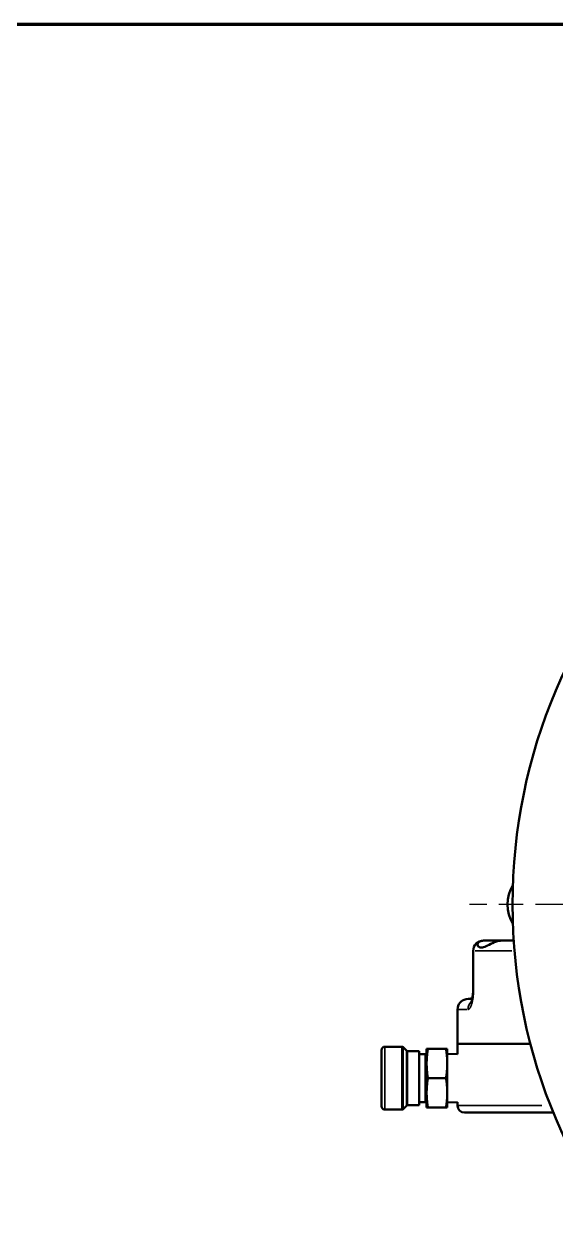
# Model space of a CAD drawing. Header units: millimetres. Extents: x 0 to 2100, y 0 to 1485.
# Drawn here: x 352.5 to 507.2, y 1085.1 to 1435 of the extents above; entities that cross this region are included whole.
import ezdxf

# ---------------------------------------------------------------- set-up
doc = ezdxf.new("R2010")
doc.units = ezdxf.units.MM
doc.header["$LTSCALE"] = 5
doc.linetypes.add('CHAIN', pattern=[0.3543, 0.2362, -0.0295, 0.0591, -0.0295])
for name, color, linetype, lineweight in [('Bordo (ISO)', 7, 'Continuous', 70), ('Centro (ISO)', 7, 'Continuous', 25), ('Visibile (ISO)', 7, 'Continuous', 50), ('Visibile sottile (ISO)', 7, 'Continuous', 35)]:
    doc.layers.add(name, color=color, linetype=linetype, lineweight=lineweight)

# ---------------------------------------------------------------- blocks, each defined once
blk = doc.blocks.new('Bordi Bordo di default')
at = {"layer": 'Bordo (ISO)', "flags": 128}
blk.add_lwpolyline([(10, 10), (10, 287), (410, 287), (410, 10), (10, 10)], dxfattribs=at)

msp = doc.modelspace()

# ---------------------------------------------------------------- linework, layer by layer
at = {"layer": 'Centro (ISO)', "linetype": 'CHAIN', "ltscale": 23.990969}
msp.add_line((827.0468, 1178.8997), (482.0468, 1178.8997), dxfattribs=at)
at = {"layer": 'Visibile (ISO)'}
for p, q in [((483.0852, 1165.3997), (483.0852, 1154.3458)), ((486.1256, 1168.3997), (486.0852, 1168.3997)), ((486.1256, 1168.3997), (491.4213, 1168.3997)), ((494.8917, 1168.3997), (491.4213, 1168.3997)), ((482.8656, 1151.6612), (481.0258, 1151.3368)), ((478.5468, 1148.3824), (478.5468, 1138.3997)), ((457.4143, 1137.5497), (462.3729, 1137.5497)), ((463.6835, 1136.4461), (462.7264, 1137.4033)), ((499.7574, 1138.3997), (478.5468, 1138.3997)), ((478.5468, 1135.3377), (478.5468, 1138.3997)), ((478.5468, 1138.3997), (499.7574, 1138.3997)), ((456.4143, 1120.2497), (456.4143, 1136.5497)), ((467.4143, 1136.2997), (464.0371, 1136.2997)), ((467.4143, 1136.2997), (467.4143, 1120.4997)), ((469.1668, 1135.3997), (467.4143, 1135.3997)), ((469.5668, 1136.8997), (469.5668, 1132.6497)), ((469.9191, 1136.8997), (469.5668, 1136.8997)), ((469.9191, 1136.8997), (475.2144, 1136.8997)), ((475.5668, 1136.8997), (475.2144, 1136.8997)), ((475.5668, 1136.8997), (475.5668, 1132.6497)), ((478.5468, 1135.3377), (475.5668, 1135.4308)), ((469.5668, 1132.6497), (469.5668, 1124.1497)), ((475.5668, 1132.6497), (475.5668, 1124.1497)), ((469.9191, 1128.3997), (475.2144, 1128.3997)), ((469.5668, 1124.1497), (469.5668, 1119.8997)), ((475.5668, 1124.1497), (475.5668, 1119.8997)), ((463.6835, 1120.3533), (462.7264, 1119.3961)), ((467.4143, 1120.4997), (464.0371, 1120.4997)), ((469.1668, 1121.3997), (467.4143, 1121.3997)), ((469.5668, 1119.8997), (469.9191, 1119.8997)), ((469.9191, 1119.8997), (475.2144, 1119.8997)), ((475.2144, 1119.8997), (475.5668, 1119.8997)), ((478.5468, 1121.4617), (475.5668, 1121.3686)), ((478.5468, 1120.3997), (478.5468, 1121.4617)), ((457.4143, 1119.2497), (462.3729, 1119.2497)), ((506.426, 1118.3997), (480.5468, 1118.3997))]:
    msp.add_line(p, q, dxfattribs=at)
msp.add_circle((654.5468, 1178.8997), 160, dxfattribs=at)
for centre, radius, start, end in [((503.7615, 1178.8997), 10.7124, 148.31566, 211.68434), ((486.0852, 1165.3997), 3, 90, 180), ((481.5468, 1148.3824), 3, 100, 180), ((457.4143, 1136.5497), 1, 90, 180), ((462.3729, 1137.0497), 0.5, 45, 90), ((464.0371, 1136.7997), 0.5, 225, 270), ((469.1668, 1135.7997), 0.4, 270, 0), ((457.4143, 1120.2497), 1, 180, 270), ((464.0371, 1119.9997), 0.5, 90, 135), ((469.1668, 1120.9997), 0.4, 0, 90), ((480.5468, 1120.3997), 2, 180, 270), ((462.3729, 1119.7497), 0.5, 270, 315)]:
    msp.add_arc(centre, radius, start, end, dxfattribs=at)
for points, knots in [([(486.1256, 1168.3997), (486.0393, 1168.3997), (485.9531, 1168.3963), (485.6758, 1168.3731), (485.4944, 1168.3388), (485.1438, 1168.2298), (484.9885, 1168.1545), (484.6976, 1167.9609), (484.5712, 1167.8308), (484.3567, 1167.4701), (484.3317, 1167.2316), (484.4765, 1166.8139), (484.6338, 1166.6407), (484.9388, 1166.4897), (485.0261, 1166.4591), (485.1838, 1166.4223), (485.2522, 1166.4117), (485.3497, 1166.4033), (485.377, 1166.4017), (485.4236, 1166.4001), (485.4428, 1166.3997), (485.4809, 1166.3997), (485.4998, 1166.3999), (485.5417, 1166.4012), (485.5648, 1166.4023), (485.6453, 1166.4075), (485.7036, 1166.4139), (486.2305, 1166.4919), (486.736, 1166.7133), (487.8969, 1167.2917), (488.5373, 1167.6372), (489.6641, 1168.0841), (490.0962, 1168.219), (490.7841, 1168.3573), (491.0754, 1168.395), (491.3842, 1168.3996), (491.4027, 1168.3997), (491.4213, 1168.3997)], [-3.19163068, -3.19163068, -3.19163068, -3.19163068, -3.14852146, -3.14852146, -3.05171769, -3.05171769, -2.94415689, -2.94415689, -2.80680928, -2.80680928, -2.5952252, -2.5952252, -2.39300938, -2.39300938, -2.31968702, -2.31968702, -2.26670181, -2.26670181, -2.24624437, -2.24624437, -2.23210184, -2.23210184, -2.21820694, -2.21820694, -2.20143214, -2.20143214, -2.15990458, -2.15990458, -1.83187072, -1.83187072, -1.48360304, -1.48360304, -1.26394259, -1.26394259, -1.11791523, -1.11791523, -1.10856844, -1.10856844, -1.10856844, -1.10856844]), ([(482.5213, 1150.4016), (482.5213, 1150.4016), (482.5233, 1150.4055), (482.537, 1150.4339), (482.5591, 1150.4833), (482.6186, 1150.6433), (482.6589, 1150.7666), (482.7499, 1151.0969), (482.8018, 1151.3205), (482.905, 1151.8675), (482.9551, 1152.2084), (483.0371, 1152.9756), (483.0664, 1153.4169), (483.083, 1154.0213), (483.0852, 1154.1836), (483.0852, 1154.3458)], [0.303597214, 0.303597214, 0.303597214, 0.303597214, 0.326103542, 0.326103542, 0.388868334, 0.388868334, 0.466217876, 0.466217876, 0.562926566, 0.562926566, 0.680239822, 0.680239822, 0.81395389, 0.81395389, 0.862596282, 0.862596282, 0.862596282, 0.862596282]), ([(482.8656, 1151.6612), (482.9152, 1151.9379), (482.9591, 1152.2457), (483.0371, 1152.9765), (483.0665, 1153.4177), (483.083, 1154.0218), (483.0852, 1154.1839), (483.0852, 1154.3458)], [0.574961305, 0.574961305, 0.574961305, 0.574961305, 0.680332107, 0.680332107, 0.814029878, 0.814029878, 0.862595032, 0.862595032, 0.862595032, 0.862595032])]:
    msp.add_open_spline(points, degree=3, knots=knots, dxfattribs=at)
for points, weights in [([(469.5668, 1132.6497), (469.5668, 1134.6221), (469.9191, 1136.8997)], [2.53672680312, 2.53672680312, 2.35459801298]), ([(475.2144, 1136.8997), (475.5668, 1134.6221), (475.5668, 1132.6497)], [2.35459801298, 2.53672680312, 2.53672680312]), ([(469.9191, 1128.3997), (469.5668, 1130.6773), (469.5668, 1132.6497)], [2.35459801298, 2.53672680312, 2.53672680312]), ([(475.5668, 1132.6497), (475.5668, 1130.6773), (475.2144, 1128.3997)], [2.53672680312, 2.53672680312, 2.35459801298]), ([(469.5668, 1124.1497), (469.5668, 1126.1221), (469.9191, 1128.3997)], [2.53672680312, 2.53672680312, 2.35459801298]), ([(475.2144, 1128.3997), (475.5668, 1126.1221), (475.5668, 1124.1497)], [2.35459801298, 2.53672680312, 2.53672680312]), ([(469.9191, 1119.8997), (469.5668, 1122.1773), (469.5668, 1124.1497)], [2.35459801298, 2.53672680312, 2.53672680312]), ([(475.5668, 1124.1497), (475.5668, 1122.1773), (475.2144, 1119.8997)], [2.53672680312, 2.53672680312, 2.35459801298])]:
    msp.add_rational_spline(points, weights, degree=2, dxfattribs=at)
at = {"layer": 'Visibile sottile (ISO)'}
for p, q in [((483.0855, 1165.3997), (483.2057, 1165.3997)), ((494.361, 1165.3997), (483.646, 1165.3997)), ((483.2187, 1154.8985), (483.2187, 1164.847)), ((482.6292, 1151.3368), (481.0303, 1151.3368)), ((483.2057, 1154.3458), (483.0855, 1154.3458)), ((478.5544, 1148.3824), (481.3026, 1148.3824)), ((457.4143, 1119.3623), (457.4143, 1137.437)), ((462.3729, 1137.437), (462.3729, 1119.3623)), ((462.7264, 1137.2924), (462.7264, 1119.507)), ((463.6835, 1136.3471), (463.6835, 1120.4523)), ((464.0371, 1136.2024), (464.0371, 1120.597)), ((469.1668, 1135.3135), (469.1668, 1121.4859)), ((478.6176, 1120.3997), (503.093, 1120.3997))]:
    msp.add_line(p, q, dxfattribs=at)
for centre, ratio, start_param, end_param in [((486.0852, 1165.3997), 0.95550577, 0.07853982, 1.49225651), ((484.5117, 1148.3824), 0.97093208, 0.7476952, 1.52747521)]:
    msp.add_ellipse(centre, major_axis=(0, 3), ratio=ratio, start_param=start_param, end_param=end_param, dxfattribs=at)
msp.add_open_spline([(483.2187, 1154.3458), (483.2187, 1154.1516), (483.2159, 1153.9585), (483.2104, 1153.7665), (483.2102, 1153.7621), (483.2101, 1153.7577), (483.21, 1153.7532), (483.2044, 1153.5647), (483.1963, 1153.3773), (483.1854, 1153.191), (483.185, 1153.1832), (483.1845, 1153.1755), (483.1841, 1153.1677), (483.1817, 1153.1277), (483.1792, 1153.0876), (483.1766, 1153.0476), (483.176, 1153.0392), (483.1755, 1153.0309), (483.1749, 1153.0225), (483.1739, 1153.007), (483.1728, 1152.9915), (483.1717, 1152.9761), (483.1711, 1152.9674), (483.1705, 1152.9587), (483.1699, 1152.95), (483.1688, 1152.9348), (483.1677, 1152.9197), (483.1666, 1152.9046), (483.166, 1152.8956), (483.1653, 1152.8867), (483.1646, 1152.8777), (483.1582, 1152.7917), (483.1513, 1152.7065), (483.1438, 1152.622), (483.1429, 1152.6121), (483.142, 1152.6022), (483.1411, 1152.5924), (483.1252, 1152.4159), (483.107, 1152.2428), (483.0865, 1152.0731), (483.0852, 1152.0618), (483.0838, 1152.0505), (483.0824, 1152.0392), (483.0618, 1151.8715), (483.0391, 1151.707), (483.0142, 1151.5459), (483.0123, 1151.5337), (483.0104, 1151.5215), (483.0085, 1151.5092), (482.997, 1151.4356), (482.985, 1151.3627), (482.9725, 1151.2905), (482.9703, 1151.278), (482.9682, 1151.2655), (482.966, 1151.253), (482.9608, 1151.2235), (482.9556, 1151.1942), (482.9502, 1151.1649), (482.9479, 1151.1523), (482.9456, 1151.1397), (482.9433, 1151.1271), (482.9418, 1151.119), (482.9403, 1151.1108), (482.9388, 1151.1027), (482.9364, 1151.09), (482.934, 1151.0774), (482.9316, 1151.0648), (482.9301, 1151.0569), (482.9286, 1151.0489), (482.9271, 1151.041), (482.9246, 1151.0283), (482.9222, 1151.0157), (482.9198, 1151.0032), (482.8905, 1150.8528), (482.8595, 1150.7081), (482.827, 1150.569), (482.8242, 1150.5569), (482.8214, 1150.5448), (482.8185, 1150.5327), (482.7858, 1150.3947), (482.7515, 1150.2622), (482.7158, 1150.1352), (482.7127, 1150.1241), (482.7095, 1150.113), (482.7064, 1150.1019), (482.6703, 1149.9756), (482.6328, 1149.8549), (482.5938, 1149.7399), (482.5905, 1149.7301), (482.5872, 1149.7203), (482.5838, 1149.7106), (482.5818, 1149.7048), (482.5798, 1149.699), (482.5778, 1149.6932), (482.5745, 1149.6836), (482.5712, 1149.674), (482.5678, 1149.6645), (482.5658, 1149.6587), (482.5637, 1149.6529), (482.5617, 1149.6472), (482.5583, 1149.6378), (482.555, 1149.6284), (482.5517, 1149.6192), (482.5441, 1149.5983), (482.5366, 1149.5778), (482.5291, 1149.5575), (482.5257, 1149.5486), (482.5224, 1149.5397), (482.5191, 1149.5309), (482.5004, 1149.4816), (482.4816, 1149.4339), (482.4627, 1149.3878), (482.4594, 1149.3798), (482.4562, 1149.3719), (482.4529, 1149.3641), (482.4113, 1149.2642), (482.3689, 1149.1718), (482.3258, 1149.0867), (482.3228, 1149.0807), (482.3197, 1149.0747), (482.3167, 1149.0688), (482.2731, 1148.9838), (482.2288, 1148.9062), (482.1838, 1148.8362), (482.1811, 1148.8321), (482.1785, 1148.8279), (482.1758, 1148.8238), (482.1543, 1148.7909), (482.1327, 1148.7597), (482.111, 1148.7302), (482.1085, 1148.7269), (482.1061, 1148.7236), (482.1037, 1148.7204), (482.1, 1148.7155), (482.0963, 1148.7106), (482.0926, 1148.7057), (482.0902, 1148.7026), (482.0879, 1148.6996), (482.0855, 1148.6966), (482.0817, 1148.6917), (482.0779, 1148.6869), (482.0742, 1148.6821), (482.0719, 1148.6793), (482.0696, 1148.6764), (482.0674, 1148.6736), (482.0573, 1148.6613), (482.0473, 1148.6493), (482.0373, 1148.6377), (482.0352, 1148.6353), (482.0331, 1148.6328), (482.031, 1148.6304), (481.9841, 1148.5769), (481.9372, 1148.5322), (481.8904, 1148.4961), (481.889, 1148.4949), (481.8876, 1148.4938), (481.8861, 1148.4927), (481.8387, 1148.4566), (481.7914, 1148.4294), (481.7442, 1148.411), (481.6956, 1148.392), (481.6472, 1148.3824), (481.5989, 1148.3824)], degree=3, knots=[0, 0, 0, 0, 0.00057847775, 0.00057847775, 0.00057847775, 0.00059182513, 0.00059182513, 0.00059182513, 0.00116004261, 0.00116004261, 0.00116004261, 0.00118365025, 0.00118365025, 0.00118365025, 0.00130592424, 0.00130592424, 0.00130592424, 0.00133160653, 0.00133160653, 0.00133160653, 0.00137894118, 0.00137894118, 0.00137894118, 0.00140558467, 0.00140558467, 0.00140558467, 0.00145200271, 0.00145200271, 0.00145200271, 0.00147956281, 0.00147956281, 0.00147956281, 0.00174446052, 0.00174446052, 0.00174446052, 0.00177547538, 0.00177547538, 0.00177547538, 0.00233027916, 0.00233027916, 0.00233027916, 0.0023673005, 0.0023673005, 0.0023673005, 0.00291729322, 0.00291729322, 0.00291729322, 0.00295912563, 0.00295912563, 0.00295912563, 0.00321125356, 0.00321125356, 0.00321125356, 0.00325503819, 0.00325503819, 0.00325503819, 0.00335835491, 0.00335835491, 0.00335835491, 0.00340299447, 0.00340299447, 0.00340299447, 0.00343192883, 0.00343192883, 0.00343192883, 0.00347697262, 0.00347697262, 0.00347697262, 0.00350552921, 0.00350552921, 0.00350552921, 0.00355095076, 0.00355095076, 0.00355095076, 0.004095313, 0.004095313, 0.004095313, 0.00414277588, 0.00414277588, 0.00414277588, 0.00468678885, 0.00468678885, 0.00468678885, 0.00473460101, 0.00473460101, 0.00473460101, 0.0052799645, 0.0052799645, 0.0052799645, 0.00532642613, 0.00532642613, 0.00532642613, 0.00535423581, 0.00535423581, 0.00535423581, 0.00540040427, 0.00540040427, 0.00540040427, 0.00542852958, 0.00542852958, 0.00542852958, 0.00547438242, 0.00547438242, 0.00547438242, 0.00557719349, 0.00557719349, 0.00557719349, 0.0056223387, 0.0056223387, 0.0056223387, 0.00587479806, 0.00587479806, 0.00587479806, 0.00591825126, 0.00591825126, 0.00591825126, 0.00647109562, 0.00647109562, 0.00647109562, 0.00651007639, 0.00651007639, 0.00651007639, 0.00706883459, 0.00706883459, 0.00706883459, 0.00710190151, 0.00710190151, 0.00710190151, 0.00736825037, 0.00736825037, 0.00736825037, 0.00739781407, 0.00739781407, 0.00739781407, 0.00744316413, 0.00744316413, 0.00744316413, 0.00747179222, 0.00747179222, 0.00747179222, 0.00751808794, 0.00751808794, 0.00751808794, 0.00754577036, 0.00754577036, 0.00754577036, 0.00766796624, 0.00766796624, 0.00766796624, 0.00769372664, 0.00769372664, 0.00769372664, 0.00826782915, 0.00826782915, 0.00826782915, 0.00828555176, 0.00828555176, 0.00828555176, 0.00886824141, 0.00886824141, 0.00886824141, 0.00946920202, 0.00946920202, 0.00946920202, 0.00946920202], dxfattribs=at)

# ---------------------------------------------------------------- block references
at = {"xscale": 5, "yscale": 5, "zscale": 5}
msp.add_blockref('Bordi Bordo di default', (0, 0), dxfattribs=at)

doc.saveas('drawing.dxf')
